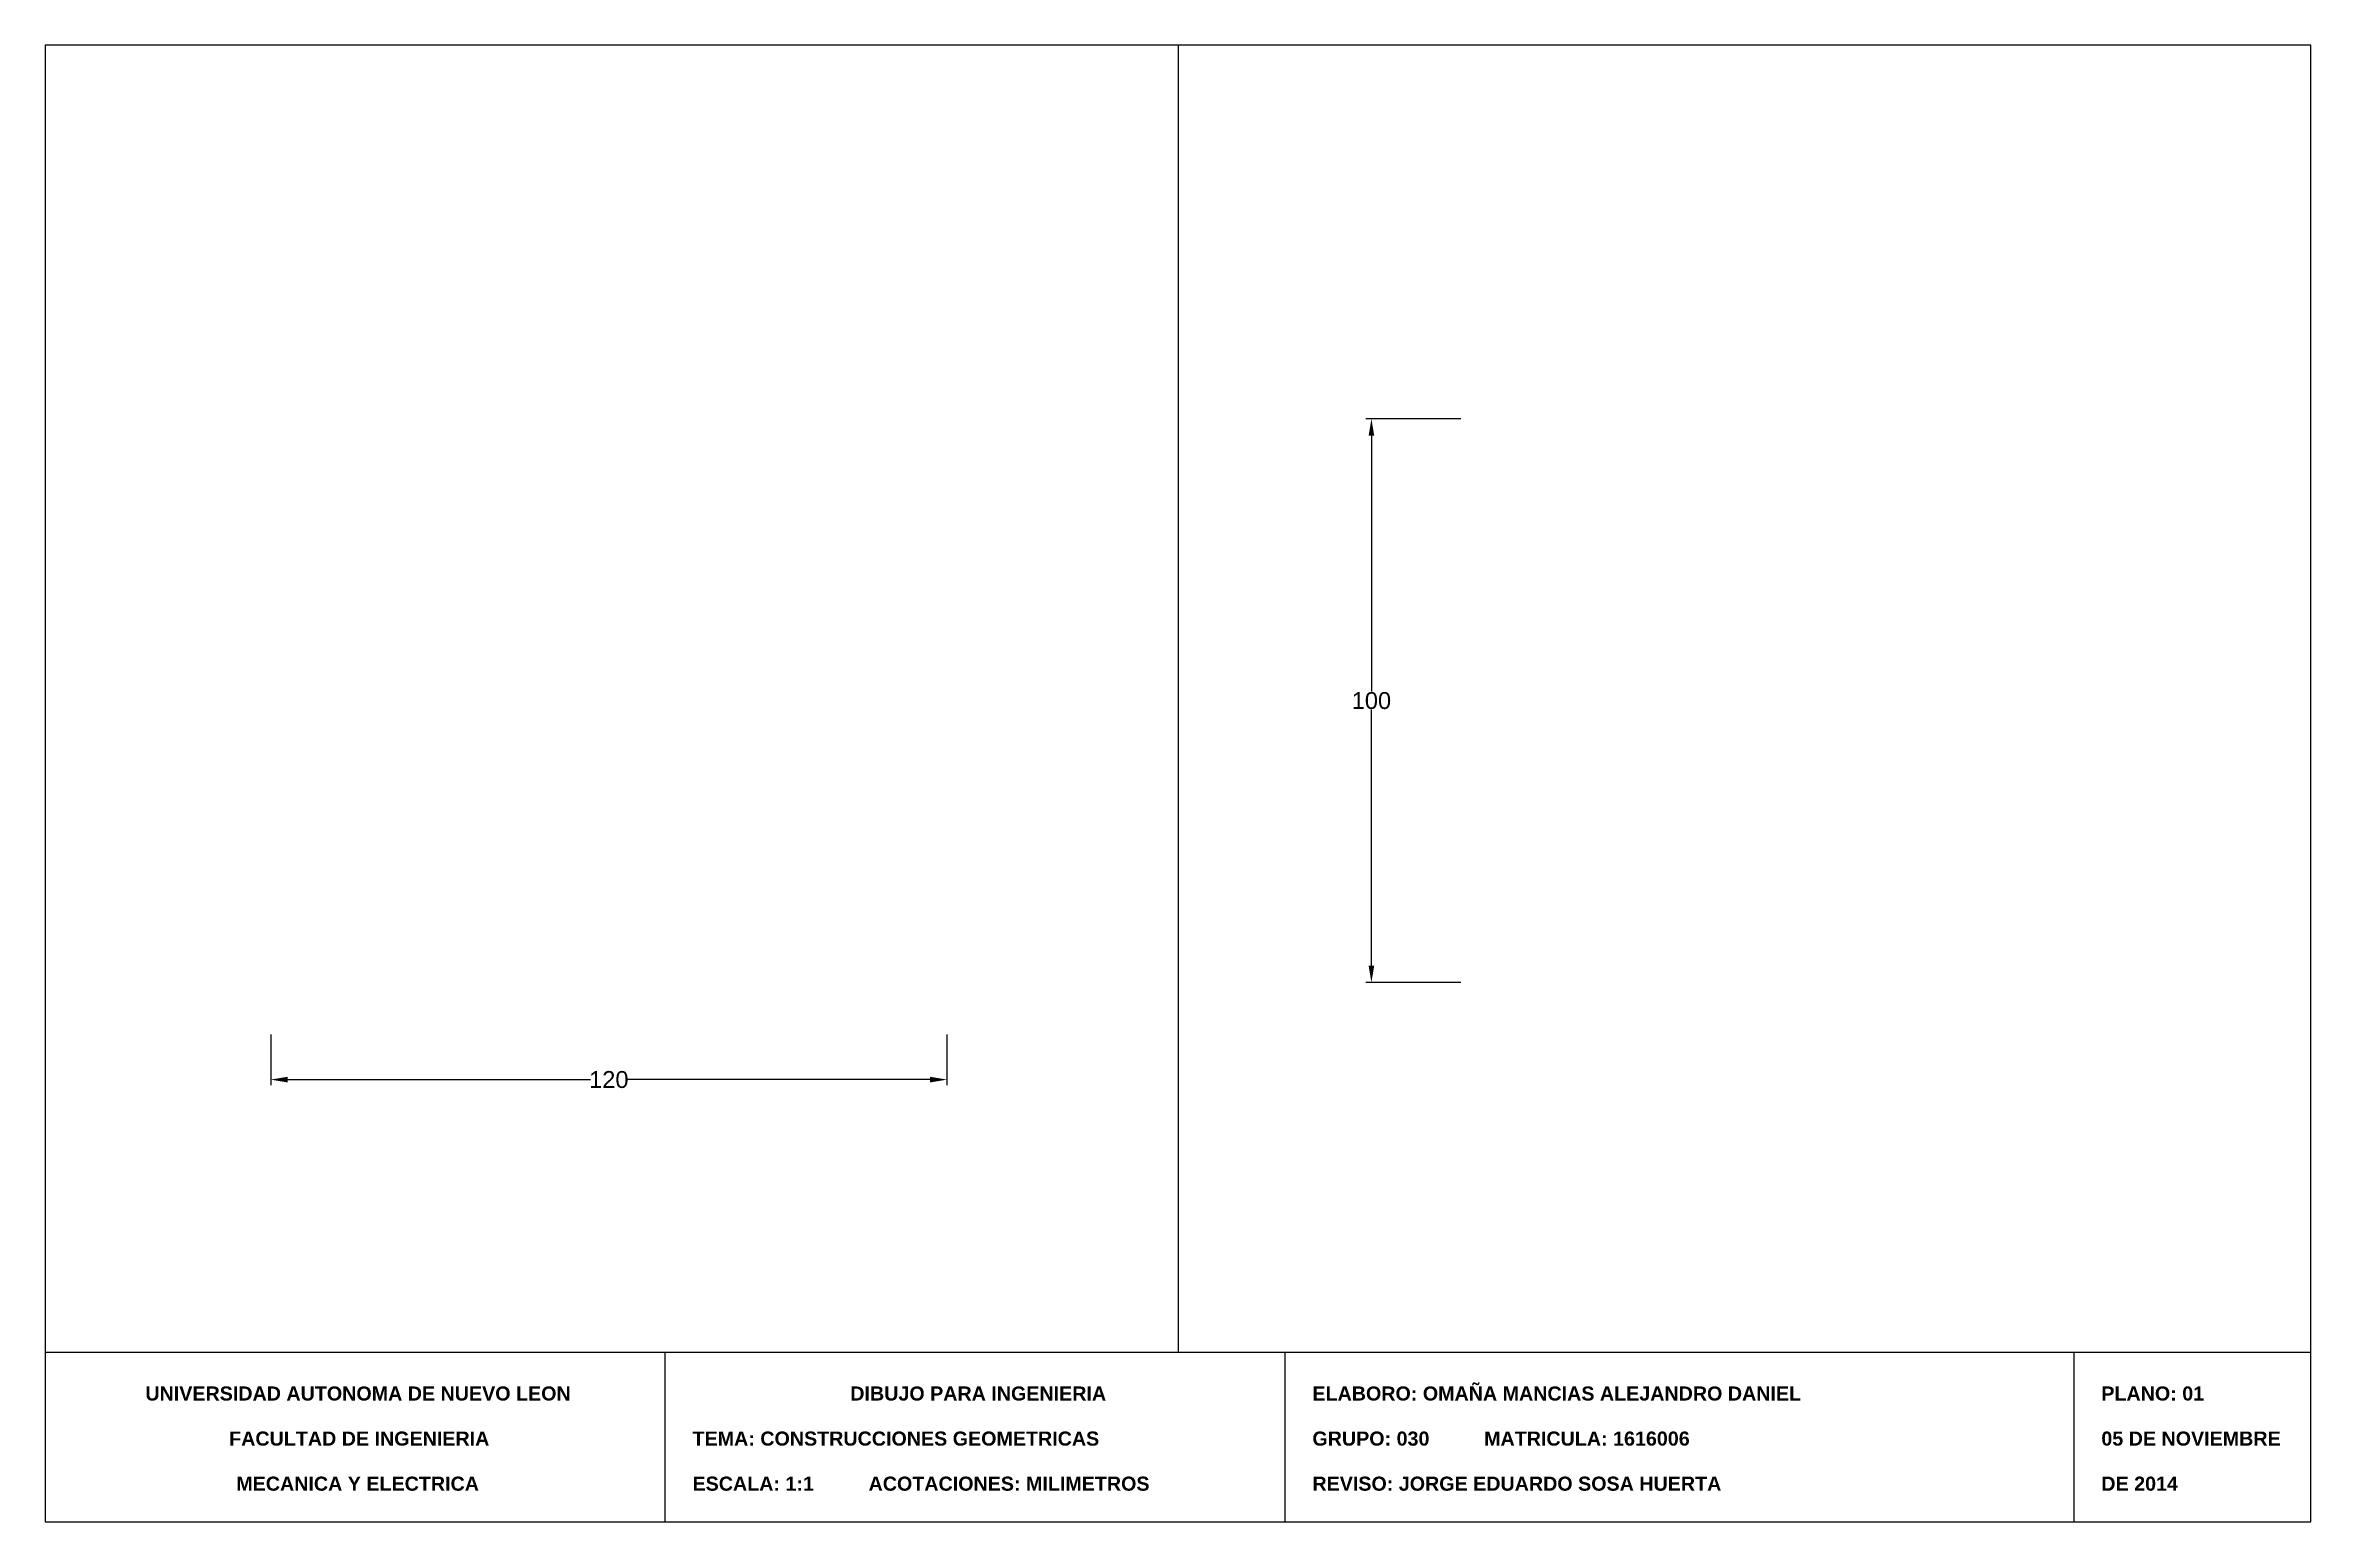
# Model space of a CAD drawing. Header units: millimetres. Extents: x 20 to 422, y 10 to 272.
import ezdxf

# ---------------------------------------------------------------- set-up
doc = ezdxf.new("R2010")
doc.units = ezdxf.units.MM
doc.styles.get("Standard").update_dxf_attribs({"font": 'Arial.ttf'})
doc.dimstyles.new('Copy of Standard', dxfattribs={"dimtxt": 3, "dimasz": 3, "dimexe": 1, "dimexo": 0.06, "dimgap": 0.09, "dimtad": 0, "dimtih": 1, "dimtoh": 1, "dimdec": 0, "dimzin": 0, "dimdsep": 46, "dimtxsty": 'Standard', "dimcen": 0.09, "dimclrt": 256, "dimadec": 0, "dimazin": 0, "dimtfac": 1, "dimtdec": 0, "dimtofl": 0, "dimtmove": 0, "dimatfit": 3, "dimfxl": 1, "dimtolj": 1, "dimtzin": 0, "dimarcsym": 0})

# ---------------------------------------------------------------- blocks, each defined once
blk = doc.blocks.new('*D3')
at = {"color": 0, "lineweight": -2, "transparency": 16777216}
for p, q in [((60, 96.46), (60, 87.45)), ((180, 96.46), (180, 87.45)), ((63, 88.45), (116.74, 88.45)), ((177, 88.45), (123.26, 88.45))]:
    blk.add_line(p, q, dxfattribs=at)
at = {"color": 0, "transparency": 16777216}
for points in [[(63, 88.95), (63, 87.95), (60, 88.45)], [(177, 88.95), (177, 87.95), (180, 88.45)]]:
    blk.add_solid(points, dxfattribs=at)
at = {"layer": 'Defpoints', "color": 0, "transparency": 16777216}
for p in [(60, 96.52), (180, 96.52), (180, 88.45)]:
    blk.add_point(p, dxfattribs=at)
at = {"transparency": 16777216, "insert": (120, 88.45), "char_height": 3, "attachment_point": 5}
blk.add_mtext('\\A1;120', dxfattribs=at)
blk = doc.blocks.new('*D4')
at = {"color": 0, "lineweight": -2, "transparency": 16777216}
for p, q in [((271.21, 205.7), (254.32, 205.7)), ((255.32, 202.7), (255.32, 157.31)), ((255.32, 108.7), (255.32, 154.09)), ((271.21, 105.7), (254.32, 105.7))]:
    blk.add_line(p, q, dxfattribs=at)
at = {"color": 0, "transparency": 16777216}
for points in [[(254.82, 202.7), (255.82, 202.7), (255.32, 205.7)], [(254.82, 108.7), (255.82, 108.7), (255.32, 105.7)]]:
    blk.add_solid(points, dxfattribs=at)
at = {"layer": 'Defpoints', "color": 0, "transparency": 16777216}
for p in [(271.27, 205.7), (255.32, 105.7), (271.27, 105.7)]:
    blk.add_point(p, dxfattribs=at)
at = {"transparency": 16777216, "insert": (255.32, 155.7), "char_height": 3, "attachment_point": 5}
blk.add_mtext('\\A1;100', dxfattribs=at)

msp = doc.modelspace()

# ---------------------------------------------------------------- linework, layer by layer
msp.add_line((221, 272), (221, 40))
for points in [[(20, 10), (422, 10), (422, 272), (20, 272)], [(20, 10), (422, 10), (422, 40), (20, 40)], [(20, 10), (130, 10), (130, 40), (20, 40)], [(20, 10), (240, 10), (240, 40), (20, 40)], [(20, 10), (380, 10), (380, 40), (20, 40)]]:
    msp.add_lwpolyline(points, close=True)

# ---------------------------------------------------------------- texts
at = {"char_height": 2.5, "attachment_point": 1}
for s, width, insert in [('\\pi17.758;{\\fArial|b1|i0|c0|p34;UNIVERSIDAD AUTONOMA DE NUEVO LEON}', 109.6978, (20, 34)), ('\\pi32.848;{\\fArial|b1|i0|c0|p34;DIBUJO PARA INGENIERIA}', 110, (130, 34)), ('{\\fArial|b1|i0|c0|p34;     ELABORO: OMAÑA MANCIAS ALEJANDRO DANIEL}', 140, (240, 34)), ('{\\fArial|b1|i0|c0|p34;     PLANO: 01}', 42, (380, 34)), ('\\pi32.626;{\\fArial|b1|i0|c0|p34;FACULTAD DE INGENIERIA }', 110, (20, 26)), ('{\\fArial|b1|i0|c0|p34;     TEMA: CONSTRUCCIONES GEOMETRICAS}', 110, (130, 26)), ('{\\fArial|b1|i0|c0|p34;     GRUPO: 030          MATRICULA: 1616006}', 140, (240, 26)), ('{\\fArial|b1|i0|c0|p34;     }', 42, (380, 26)), ('\\pt35;{\\fArial|b1|i0|c0|p34;     05 DE NOVIEMBRE}', 42, (380, 26)), ('\\pi33.888;{\\fArial|b1|i0|c0|p34;MECANICA Y ELECTRICA}', 110, (20, 18)), ('{\\fArial|b1|i0|c0|p34;     ESCALA: 1:1          ACOTACIONES: MILIMETROS}', 110, (130, 18)), ('{\\fArial|b1|i0|c0|p34;     REVISO: JORGE EDUARDO SOSA HUERTA}', 140, (240, 18)), ('     {\\fArial|b1|i0|c0|p34;DE 2014}', 42, (380, 18))]:
    msp.add_mtext_dynamic_manual_height_columns(s, width=width, gutter_width=12.5, heights=[0], dxfattribs=dict(at, insert=insert))

# ---------------------------------------------------------------- dimensions: what is measured, and where the dimension line sits
dim = msp.add_linear_dim(base=(255.32, 105.7), p1=(271.27, 205.7), p2=(271.27, 105.7), angle=90, dimstyle='Copy of Standard')
dim.commit()
dim.dimension.update_dxf_attribs({"geometry": '*D4', "text_midpoint": (255.32, 155.7)})
dim = msp.add_linear_dim(base=(180, 88.45), p1=(60, 96.52), p2=(180, 96.52), dimstyle='Copy of Standard')
dim.commit()
dim.dimension.update_dxf_attribs({"geometry": '*D3', "text_midpoint": (120, 88.45)})

doc.saveas('drawing.dxf')
